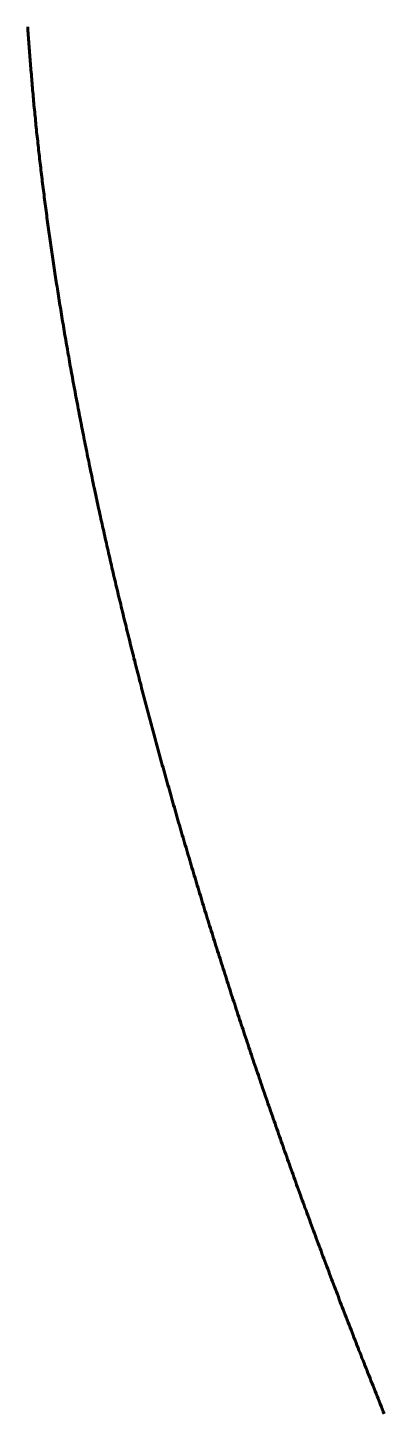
# Model space of a CAD drawing. Header units: millimetres. Extents: x 88 to 97873, y 32 to 55088.
# Drawn here: x 46712.3 to 46743.1, y 4189.2 to 4309.3 of the extents above; entities that cross this region are included whole.
import ezdxf

# ---------------------------------------------------------------- set-up
doc = ezdxf.new("R2010")
doc.units = ezdxf.units.MM
doc.header["$LTSCALE"] = 0.3

msp = doc.modelspace()

# ---------------------------------------------------------------- linework, layer by layer
at = {"lineweight": 60}
msp.add_lwpolyline([(46743.1, 4189.19), (46743.01, 4189.41), (46742.92, 4189.63), (46742.83, 4189.85), (46742.74, 4190.07), (46742.66, 4190.29), (46742.57, 4190.51), (46742.48, 4190.73), (46742.39, 4190.95), (46742.3, 4191.17), (46742.22, 4191.39), (46742.13, 4191.61), (46742.04, 4191.83), (46741.95, 4192.05), (46741.87, 4192.27), (46741.78, 4192.49), (46741.69, 4192.71), (46741.61, 4192.93), (46741.52, 4193.15), (46741.43, 4193.37), (46741.35, 4193.59), (46741.26, 4193.81), (46741.17, 4194.03), (46741.09, 4194.25), (46741, 4194.47), (46740.91, 4194.69), (46740.83, 4194.91), (46740.74, 4195.13), (46740.66, 4195.35), (46740.57, 4195.58), (46740.48, 4195.8), (46740.4, 4196.02), (46740.31, 4196.24), (46740.23, 4196.46), (46740.14, 4196.68), (46740.06, 4196.9), (46739.97, 4197.12), (46739.89, 4197.34), (46739.8, 4197.56), (46739.72, 4197.78), (46739.63, 4198), (46739.55, 4198.22), (46739.46, 4198.44), (46739.38, 4198.66), (46739.29, 4198.88), (46739.21, 4199.1), (46739.13, 4199.33), (46739.04, 4199.55), (46738.96, 4199.77), (46738.87, 4199.99), (46738.79, 4200.21), (46738.71, 4200.43), (46738.62, 4200.65), (46738.54, 4200.87), (46738.46, 4201.09), (46738.37, 4201.31), (46738.29, 4201.53), (46738.21, 4201.75), (46738.12, 4201.97), (46738.04, 4202.19), (46737.96, 4202.41), (46737.88, 4202.64), (46737.79, 4202.86), (46737.71, 4203.08), (46737.63, 4203.3), (46737.55, 4203.52), (46737.46, 4203.74), (46737.38, 4203.96), (46737.3, 4204.18), (46737.22, 4204.4), (46737.14, 4204.62), (46737.05, 4204.84), (46736.97, 4205.06), (46736.89, 4205.28), (46736.81, 4205.51), (46736.73, 4205.73), (46736.65, 4205.95), (46736.57, 4206.17), (46736.49, 4206.39), (46736.41, 4206.61), (46736.33, 4206.83), (46736.24, 4207.05), (46736.16, 4207.27), (46736.08, 4207.49), (46736, 4207.71), (46735.92, 4207.93), (46735.84, 4208.15), (46735.76, 4208.37), (46735.68, 4208.6), (46735.6, 4208.82), (46735.52, 4209.04), (46735.45, 4209.26), (46735.37, 4209.48), (46735.29, 4209.7), (46735.21, 4209.92), (46735.13, 4210.14), (46735.05, 4210.36), (46734.97, 4210.58), (46734.89, 4210.8), (46734.81, 4211.02), (46734.73, 4211.24), (46734.66, 4211.46), (46734.58, 4211.68), (46734.5, 4211.9), (46734.42, 4212.13), (46734.34, 4212.35), (46734.27, 4212.57), (46734.19, 4212.79), (46734.11, 4213.01), (46734.03, 4213.23), (46733.96, 4213.45), (46733.88, 4213.67), (46733.8, 4213.89), (46733.72, 4214.11), (46733.65, 4214.33), (46733.57, 4214.55), (46733.49, 4214.77), (46733.42, 4214.99), (46733.34, 4215.21), (46733.26, 4215.43), (46733.19, 4215.65), (46733.11, 4215.87), (46733.04, 4216.09), (46732.96, 4216.31), (46732.88, 4216.54), (46732.81, 4216.76), (46732.73, 4216.98), (46732.66, 4217.2), (46732.58, 4217.42), (46732.51, 4217.64), (46732.43, 4217.86), (46732.36, 4218.08), (46732.28, 4218.3), (46732.21, 4218.52), (46732.13, 4218.74), (46732.06, 4218.96), (46731.98, 4219.18), (46731.91, 4219.4), (46731.83, 4219.62), (46731.76, 4219.84), (46731.68, 4220.06), (46731.61, 4220.28), (46731.54, 4220.5), (46731.46, 4220.72), (46731.39, 4220.94), (46731.32, 4221.16), (46731.24, 4221.38), (46731.17, 4221.6), (46731.1, 4221.82), (46731.02, 4222.04), (46730.95, 4222.26), (46730.88, 4222.48), (46730.81, 4222.7), (46730.73, 4222.92), (46730.66, 4223.14), (46730.59, 4223.36), (46730.52, 4223.58), (46730.44, 4223.8), (46730.37, 4224.02), (46730.3, 4224.24), (46730.23, 4224.46), (46730.16, 4224.68), (46730.08, 4224.9), (46730.01, 4225.12), (46729.94, 4225.33), (46729.87, 4225.55), (46729.8, 4225.77), (46729.73, 4225.99), (46729.66, 4226.21), (46729.59, 4226.43), (46729.52, 4226.65), (46729.45, 4226.87), (46729.38, 4227.09), (46729.31, 4227.31), (46729.24, 4227.53), (46729.17, 4227.75), (46729.1, 4227.97), (46729.03, 4228.19), (46728.96, 4228.41), (46728.89, 4228.63), (46728.82, 4228.84), (46728.75, 4229.06), (46728.68, 4229.28), (46728.61, 4229.5), (46728.54, 4229.72), (46728.47, 4229.94), (46728.4, 4230.16), (46728.34, 4230.38), (46728.27, 4230.6), (46728.2, 4230.82), (46728.13, 4231.03), (46728.06, 4231.25), (46727.99, 4231.47), (46727.93, 4231.69), (46727.86, 4231.91), (46727.79, 4232.13), (46727.72, 4232.35), (46727.66, 4232.56), (46727.59, 4232.78), (46727.52, 4233), (46727.45, 4233.22), (46727.39, 4233.44), (46727.32, 4233.66), (46727.25, 4233.88), (46727.19, 4234.09), (46727.12, 4234.31), (46727.06, 4234.53), (46726.99, 4234.75), (46726.92, 4234.97), (46726.86, 4235.19), (46726.79, 4235.4), (46726.73, 4235.62), (46726.66, 4235.84), (46726.6, 4236.06), (46726.53, 4236.28), (46726.46, 4236.49), (46726.4, 4236.71), (46726.34, 4236.93), (46726.27, 4237.15), (46726.21, 4237.36), (46726.14, 4237.58), (46726.08, 4237.8), (46726.01, 4238.02), (46725.95, 4238.24), (46725.88, 4238.45), (46725.82, 4238.67), (46725.76, 4238.89), (46725.69, 4239.11), (46725.63, 4239.32), (46725.57, 4239.54), (46725.5, 4239.76), (46725.44, 4239.97), (46725.38, 4240.19), (46725.31, 4240.41), (46725.25, 4240.63), (46725.19, 4240.84), (46725.13, 4241.06), (46725.06, 4241.28), (46725, 4241.49), (46724.94, 4241.71), (46724.88, 4241.93), (46724.82, 4242.15), (46724.75, 4242.36), (46724.69, 4242.58), (46724.63, 4242.8), (46724.57, 4243.01), (46724.51, 4243.23), (46724.45, 4243.45), (46724.39, 4243.66), (46724.33, 4243.88), (46724.26, 4244.09), (46724.2, 4244.31), (46724.14, 4244.53), (46724.08, 4244.74), (46724.02, 4244.96), (46723.96, 4245.18), (46723.9, 4245.39), (46723.84, 4245.61), (46723.78, 4245.82), (46723.72, 4246.04), (46723.67, 4246.26), (46723.61, 4246.47), (46723.55, 4246.69), (46723.49, 4246.9), (46723.43, 4247.12), (46723.37, 4247.33), (46723.31, 4247.55), (46723.25, 4247.77), (46723.19, 4247.98), (46723.14, 4248.2), (46723.08, 4248.41), (46723.02, 4248.63), (46722.96, 4248.84), (46722.91, 4249.06), (46722.85, 4249.27), (46722.79, 4249.49), (46722.73, 4249.7), (46722.68, 4249.92), (46722.62, 4250.13), (46722.56, 4250.35), (46722.51, 4250.56), (46722.45, 4250.78), (46722.39, 4250.99), (46722.34, 4251.21), (46722.28, 4251.42), (46722.22, 4251.64), (46722.17, 4251.85), (46722.11, 4252.06), (46722.06, 4252.28), (46722, 4252.49), (46721.94, 4252.71), (46721.89, 4252.92), (46721.83, 4253.14), (46721.78, 4253.35), (46721.72, 4253.56), (46721.67, 4253.78), (46721.62, 4253.99), (46721.56, 4254.21), (46721.51, 4254.42), (46721.45, 4254.63), (46721.4, 4254.85), (46721.34, 4255.06), (46721.29, 4255.27), (46721.24, 4255.49), (46721.18, 4255.7), (46721.13, 4255.91), (46721.08, 4256.13), (46721.02, 4256.34), (46720.97, 4256.55), (46720.92, 4256.77), (46720.87, 4256.98), (46720.81, 4257.19), (46720.76, 4257.41), (46720.71, 4257.62), (46720.66, 4257.83), (46720.6, 4258.04), (46720.55, 4258.26), (46720.5, 4258.47), (46720.45, 4258.68), (46720.4, 4258.89), (46720.35, 4259.11), (46720.3, 4259.32), (46720.24, 4259.53), (46720.19, 4259.74), (46720.14, 4259.95), (46720.09, 4260.17), (46720.04, 4260.38), (46719.99, 4260.59), (46719.94, 4260.8), (46719.89, 4261.01), (46719.84, 4261.23), (46719.79, 4261.44), (46719.74, 4261.65), (46719.69, 4261.86), (46719.64, 4262.07), (46719.59, 4262.28), (46719.54, 4262.49), (46719.5, 4262.7), (46719.45, 4262.92), (46719.4, 4263.13), (46719.35, 4263.34), (46719.3, 4263.55), (46719.25, 4263.76), (46719.21, 4263.97), (46719.16, 4264.18), (46719.11, 4264.39), (46719.06, 4264.6), (46719.01, 4264.81), (46718.97, 4265.02), (46718.92, 4265.23), (46718.87, 4265.44), (46718.83, 4265.65), (46718.78, 4265.86), (46718.73, 4266.07), (46718.69, 4266.28), (46718.64, 4266.49), (46718.59, 4266.7), (46718.55, 4266.91), (46718.5, 4267.12), (46718.46, 4267.33), (46718.41, 4267.54), (46718.36, 4267.75), (46718.32, 4267.96), (46718.27, 4268.17), (46718.23, 4268.38), (46718.18, 4268.59), (46718.14, 4268.8), (46718.1, 4269), (46718.05, 4269.21), (46718.01, 4269.42), (46717.96, 4269.63), (46717.92, 4269.84), (46717.87, 4270.05), (46717.83, 4270.26), (46717.79, 4270.46), (46717.74, 4270.67), (46717.7, 4270.88), (46717.66, 4271.09), (46717.61, 4271.3), (46717.57, 4271.5), (46717.53, 4271.71), (46717.49, 4271.92), (46717.44, 4272.13), (46717.4, 4272.33), (46717.36, 4272.54), (46717.32, 4272.75), (46717.28, 4272.96), (46717.23, 4273.16), (46717.19, 4273.37), (46717.15, 4273.58), (46717.11, 4273.78), (46717.07, 4273.99), (46717.03, 4274.2), (46716.99, 4274.4), (46716.95, 4274.61), (46716.91, 4274.82), (46716.87, 4275.02), (46716.83, 4275.23), (46716.79, 4275.44), (46716.75, 4275.64), (46716.71, 4275.85), (46716.67, 4276.06), (46716.63, 4276.26), (46716.59, 4276.47), (46716.55, 4276.67), (46716.51, 4276.88), (46716.47, 4277.08), (46716.43, 4277.29), (46716.39, 4277.49), (46716.36, 4277.7), (46716.32, 4277.9), (46716.28, 4278.11), (46716.24, 4278.31), (46716.2, 4278.52), (46716.17, 4278.72), (46716.13, 4278.93), (46716.09, 4279.13), (46716.05, 4279.34), (46716.02, 4279.54), (46715.98, 4279.75), (46715.94, 4279.95), (46715.91, 4280.15), (46715.87, 4280.36), (46715.83, 4280.56), (46715.8, 4280.77), (46715.76, 4280.97), (46715.73, 4281.17), (46715.69, 4281.38), (46715.66, 4281.58), (46715.62, 4281.78), (46715.59, 4281.99), (46715.55, 4282.19), (46715.52, 4282.39), (46715.48, 4282.6), (46715.45, 4282.8), (46715.41, 4283), (46715.38, 4283.2), (46715.34, 4283.41), (46715.31, 4283.61), (46715.28, 4283.81), (46715.24, 4284.01), (46715.21, 4284.22), (46715.18, 4284.42), (46715.14, 4284.62), (46715.11, 4284.82), (46715.08, 4285.02), (46715.04, 4285.23), (46715.01, 4285.43), (46714.98, 4285.63), (46714.95, 4285.83), (46714.92, 4286.03), (46714.88, 4286.23), (46714.85, 4286.43), (46714.82, 4286.63), (46714.79, 4286.84), (46714.76, 4287.04), (46714.73, 4287.24), (46714.7, 4287.44), (46714.67, 4287.64), (46714.64, 4287.84), (46714.6, 4288.04), (46714.57, 4288.24), (46714.54, 4288.44), (46714.51, 4288.64), (46714.48, 4288.84), (46714.45, 4289.04), (46714.43, 4289.24), (46714.4, 4289.44), (46714.37, 4289.64), (46714.34, 4289.83), (46714.31, 4290.03), (46714.28, 4290.23), (46714.25, 4290.43), (46714.22, 4290.63), (46714.2, 4290.83), (46714.17, 4291.03), (46714.14, 4291.23), (46714.11, 4291.42), (46714.08, 4291.62), (46714.06, 4291.82), (46714.03, 4292.02), (46714, 4292.22), (46713.98, 4292.41), (46713.95, 4292.61), (46713.92, 4292.81), (46713.9, 4293.01), (46713.87, 4293.2), (46713.84, 4293.4), (46713.82, 4293.6), (46713.79, 4293.8), (46713.77, 4293.99), (46713.74, 4294.19), (46713.72, 4294.39), (46713.69, 4294.58), (46713.67, 4294.78), (46713.64, 4294.98), (46713.62, 4295.17), (46713.59, 4295.37), (46713.57, 4295.56), (46713.54, 4295.76), (46713.52, 4295.96), (46713.5, 4296.15), (46713.47, 4296.35), (46713.45, 4296.54), (46713.43, 4296.74), (46713.4, 4296.93), (46713.38, 4297.13), (46713.36, 4297.32), (46713.33, 4297.52), (46713.31, 4297.71), (46713.29, 4297.91), (46713.27, 4298.1), (46713.24, 4298.3), (46713.22, 4298.49), (46713.2, 4298.68), (46713.18, 4298.88), (46713.16, 4299.07), (46713.14, 4299.27), (46713.12, 4299.46), (46713.1, 4299.65), (46713.08, 4299.85), (46713.05, 4300.04), (46713.03, 4300.23), (46713.01, 4300.42), (46712.99, 4300.62), (46712.97, 4300.81), (46712.95, 4301), (46712.94, 4301.2), (46712.92, 4301.39), (46712.9, 4301.58), (46712.88, 4301.77), (46712.86, 4301.96), (46712.84, 4302.16), (46712.82, 4302.35), (46712.8, 4302.54), (46712.79, 4302.73), (46712.77, 4302.92), (46712.75, 4303.11), (46712.73, 4303.3), (46712.72, 4303.5), (46712.7, 4303.69), (46712.68, 4303.88), (46712.66, 4304.07), (46712.65, 4304.26), (46712.63, 4304.45), (46712.61, 4304.64), (46712.6, 4304.83), (46712.58, 4305.02), (46712.57, 4305.21), (46712.55, 4305.4), (46712.53, 4305.59), (46712.52, 4305.78), (46712.5, 4305.97), (46712.49, 4306.16), (46712.47, 4306.35), (46712.46, 4306.53), (46712.44, 4306.72), (46712.43, 4306.91), (46712.42, 4307.1), (46712.4, 4307.29), (46712.39, 4307.48), (46712.37, 4307.66), (46712.36, 4307.85), (46712.35, 4308.04), (46712.33, 4308.23), (46712.32, 4308.42), (46712.31, 4308.6), (46712.3, 4308.79), (46712.28, 4308.98), (46712.27, 4309.16), (46712.26, 4309.35)], dxfattribs=at)

doc.saveas('drawing.dxf')
